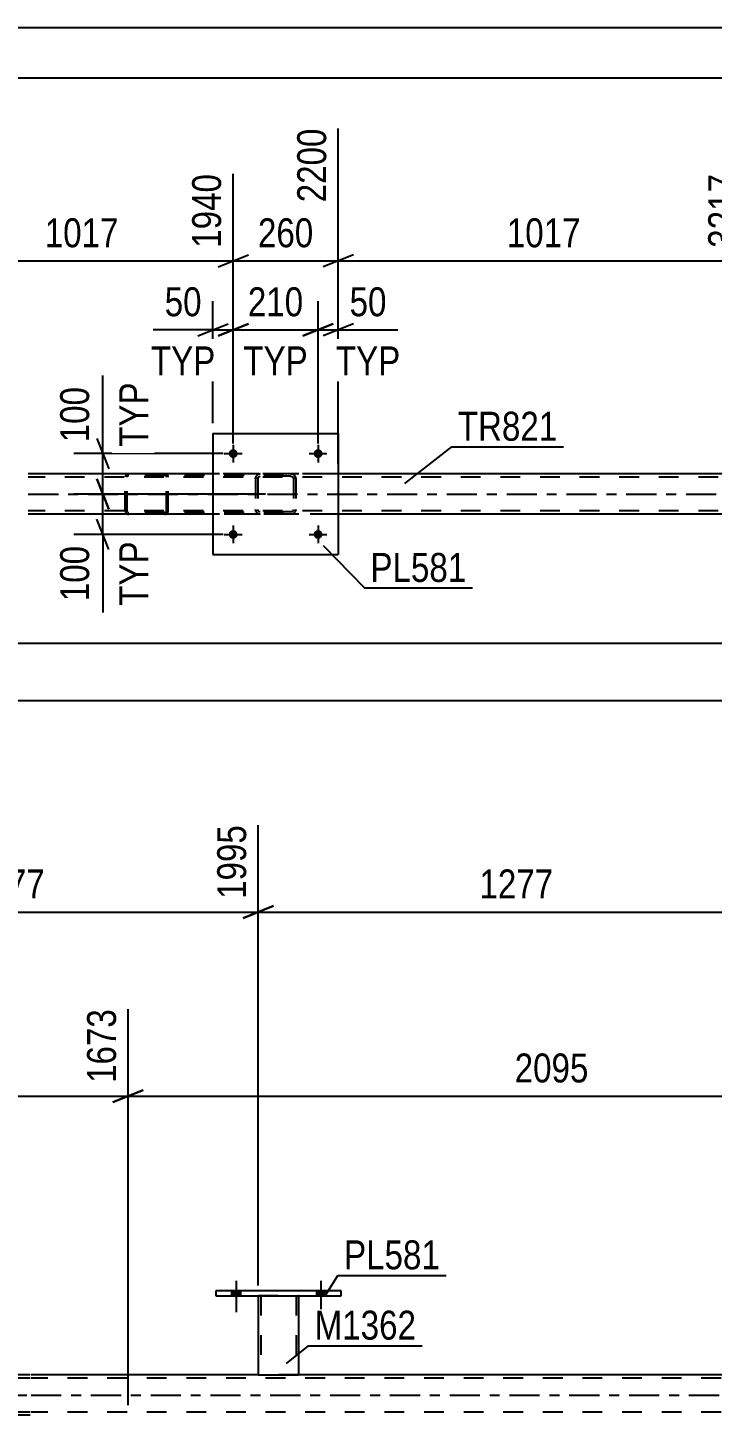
# Model space of a CAD drawing. Header units: millimetres. Extents: x 0 to 841, y 0 to 594.
# Drawn here: x 106.6 to 174.4, y 456.6 to 594 of the extents above; entities that cross this region are included whole.
import ezdxf

# ---------------------------------------------------------------- set-up
doc = ezdxf.new("R2010")
doc.units = ezdxf.units.MM
doc.linetypes.add('DXK_LINE_DOT2', pattern=[3.9198, 1.9599, -1.9599])
doc.linetypes.add('DXK_LINE_DOT3', pattern=[5.9187, 2.979, -0.9799, 0.9799, -0.9799])
doc.styles.add('Arial Narrow', font='ARIALN.TTF', dxfattribs={"height": 0.2})

# ---------------------------------------------------------------- blocks, each defined once
blk = doc.blocks.new('Unknown-814748373-1133')
at = {"color": 5, "linetype": 'Continuous'}
for p, q in [((841, 594), (0, 594)), ((836, 589), (5, 589))]:
    blk.add_line(p, q, dxfattribs=at)
blk = doc.blocks.new('Bolt-814748373-4829 - 4824')
at = {"linetype": 'Continuous'}
for points in [[(127.39, 543.84, -1), (126.51, 543.84, -1)], [(135.79, 543.84, -1), (134.91, 543.84, -1)]]:
    blk.add_hatch(color=1, dxfattribs=at).paths.add_polyline_path(points)
at = {"color": 1, "linetype": 'Continuous'}
for p, q in [((126.95, 544.72), (126.95, 542.96)), ((135.35, 544.72), (135.35, 542.96)), ((126.07, 543.84), (127.83, 543.84)), ((134.47, 543.84), (136.23, 543.84))]:
    blk.add_line(p, q, dxfattribs=at)
blk = doc.blocks.new('Bolt-814748373-4828 - 4824')
at = {"linetype": 'Continuous'}
for points in [[(127.39, 551.84, -1), (126.51, 551.84, -1)], [(135.79, 551.84, -1), (134.91, 551.84, -1)]]:
    blk.add_hatch(color=1, dxfattribs=at).paths.add_polyline_path(points)
at = {"color": 1, "linetype": 'Continuous'}
for p, q in [((126.95, 552.72), (126.95, 550.96)), ((135.35, 552.72), (135.35, 550.96)), ((126.07, 551.84), (127.83, 551.84)), ((134.47, 551.84), (136.23, 551.84))]:
    blk.add_line(p, q, dxfattribs=at)
blk = doc.blocks.new('Part-814748373-4865 - 4824')
at = {"color": 7, "linetype": 'DXK_LINE_DOT2'}
for p, q in [((129.15, 549.36), (129.18, 549.54)), ((129.18, 549.54), (129.15, 549.36)), ((129.39, 549.36), (129.41, 549.45)), ((129.41, 549.45), (129.46, 549.53)), ((129.44, 549.8), (129.63, 549.84)), ((129.63, 549.84), (129.44, 549.8)), ((129.46, 549.53), (129.54, 549.58)), ((129.54, 549.58), (129.63, 549.6)), ((132.67, 549.84), (129.63, 549.84)), ((132.67, 549.6), (129.63, 549.6)), ((132.67, 549.84), (132.85, 549.8)), ((132.85, 549.8), (132.67, 549.84)), ((132.67, 549.6), (132.76, 549.58)), ((132.76, 549.58), (132.84, 549.53)), ((132.84, 549.53), (132.89, 549.45)), ((132.89, 549.45), (132.91, 549.36)), ((133.11, 549.54), (133.15, 549.36)), ((133.15, 549.36), (133.11, 549.54)), ((129.15, 549.36), (129.15, 546.32)), ((129.39, 549.36), (129.39, 546.32)), ((132.91, 549.36), (132.91, 546.32)), ((133.15, 549.36), (133.15, 546.32)), ((129.18, 546.13), (129.15, 546.32)), ((129.15, 546.32), (129.18, 546.13)), ((129.41, 546.22), (129.39, 546.32)), ((129.46, 546.15), (129.41, 546.22)), ((129.63, 545.84), (129.44, 545.87)), ((129.44, 545.87), (129.63, 545.84)), ((129.54, 546.09), (129.46, 546.15)), ((129.63, 546.08), (129.54, 546.09)), ((132.67, 546.08), (129.63, 546.08)), ((132.67, 545.84), (129.63, 545.84)), ((132.76, 546.09), (132.67, 546.08)), ((132.85, 545.87), (132.67, 545.84)), ((132.67, 545.84), (132.85, 545.87)), ((132.84, 546.15), (132.76, 546.09)), ((132.89, 546.22), (132.84, 546.15)), ((132.91, 546.32), (132.89, 546.22)), ((133.15, 546.32), (133.11, 546.13)), ((133.11, 546.13), (133.15, 546.32))]:
    blk.add_line(p, q, dxfattribs=at)
at = {"color": 7, "linetype": 'DXK_LINE_DOT3'}
blk.add_line((131.15, 547.84), (131.15, 547.84), dxfattribs=at)
at = {"color": 7, "linetype": 'DXK_LINE_DOT2'}
for centre, start, end in [((129.63, 549.36), 112.5, 157.5), ((129.63, 549.36), 112.5, 157.5), ((132.67, 549.36), 22.5, 67.5), ((132.67, 549.36), 22.5, 67.5), ((129.63, 546.32), 202.5, 247.5), ((129.63, 546.32), 202.5, 247.5), ((132.67, 546.32), 292.5, 337.5), ((132.67, 546.32), 292.5, 337.5)]:
    blk.add_arc(centre, 0.48, start, end, dxfattribs=at)
blk = doc.blocks.new('Part-814748373-4864 - 4824')
at = {"color": 2, "linetype": 'Continuous'}
for p, q in [((124.95, 553.84), (124.95, 541.84)), ((124.95, 553.84), (137.35, 553.84)), ((137.35, 553.84), (137.35, 541.84)), ((124.95, 541.84), (137.35, 541.84))]:
    blk.add_line(p, q, dxfattribs=at)
blk = doc.blocks.new('Part-814748373-4965 - 4824')
at = {"color": 7, "linetype": 'DXK_LINE_DOT2'}
for p, q in [((116.29, 549.64), (116.27, 549.52)), ((116.27, 546.16), (116.27, 549.52)), ((116.44, 549.52), (116.45, 549.58)), ((116.44, 546.16), (116.44, 549.52)), ((116.45, 549.58), (116.49, 549.63)), ((116.61, 549.84), (116.48, 549.81)), ((116.49, 549.63), (116.54, 549.66)), ((116.54, 549.66), (116.61, 549.68)), ((131.94, 549.84), (116.61, 549.84)), ((131.94, 549.68), (116.61, 549.68)), ((120.31, 549.81), (120.18, 549.84)), ((120.18, 549.68), (120.25, 549.66)), ((120.25, 549.66), (120.27, 549.65)), ((120.27, 549.65), (120.3, 549.63)), ((120.3, 549.63), (120.34, 549.58)), ((120.34, 549.58), (120.35, 549.52)), ((120.35, 546.16), (120.35, 549.52)), ((120.52, 549.52), (120.5, 549.64)), ((120.52, 546.16), (120.52, 549.52)), ((116.27, 546.16), (116.29, 546.03)), ((116.45, 546.09), (116.44, 546.16)), ((116.49, 546.04), (116.45, 546.09)), ((116.48, 545.86), (116.61, 545.84)), ((116.49, 546.04), (116.52, 546.02)), ((116.52, 546.02), (116.54, 546.01)), ((116.54, 546.01), (116.61, 546)), ((131.94, 546), (116.61, 546)), ((131.94, 545.84), (116.61, 545.84)), ((120.25, 546.01), (120.18, 546)), ((120.18, 545.84), (120.31, 545.86)), ((120.3, 546.04), (120.25, 546.01)), ((120.34, 546.09), (120.3, 546.04)), ((120.35, 546.16), (120.34, 546.09)), ((120.5, 546.03), (120.52, 546.16))]:
    blk.add_line(p, q, dxfattribs=at)
for centre, start, end in [((116.59, 549.5), 110.7583, 155.68), ((120.2, 549.5), 24.32, 69.2417), ((116.59, 546.17), 204.32, 249.2417), ((120.2, 546.17), 290.7583, 335.68)]:
    blk.add_arc(centre, 0.331, start, end, dxfattribs=at)
blk = doc.blocks.new('Part-814748373-5024 - 4824')
at = {"color": 2, "linetype": 'Continuous'}
for p, q in [((124.95, 549.84), (106.67, 549.84)), ((176.03, 549.84), (137.35, 549.84)), ((124.95, 545.84), (106.67, 545.84)), ((176.03, 545.84), (137.35, 545.84))]:
    blk.add_line(p, q, dxfattribs=at)
at = {"color": 7, "linetype": 'DXK_LINE_DOT2'}
for p, q in [((770.77, 549.52), (106.67, 549.52)), ((770.77, 549.84), (124.95, 549.84)), ((137.35, 549.84), (124.95, 549.84)), ((770.77, 546.16), (106.67, 546.16)), ((767.61, 545.84), (106.67, 545.84)), ((137.35, 545.84), (124.95, 545.84))]:
    blk.add_line(p, q, dxfattribs=at)
at = {"color": 7, "linetype": 'DXK_LINE_DOT3'}
blk.add_line((106.67, 547.84), (770.77, 547.84), dxfattribs=at)
blk = doc.blocks.new('Part-814748373-3187 - 3007')
at = {"color": 7, "linetype": 'DXK_LINE_DOT2'}
for p, q in [((129.43, 468.49), (133.43, 468.49)), ((129.43, 468.48), (129.43, 468.49)), ((129.43, 468.49), (129.43, 468.48)), ((129.67, 468.49), (129.67, 460.64)), ((133.19, 468.49), (133.19, 460.64)), ((133.43, 468.49), (133.43, 468.48)), ((133.43, 468.48), (133.43, 468.49)), ((133.14, 460.64), (133.18, 460.64)), ((133.14, 460.64), (133.18, 460.64)), ((133.18, 460.64), (133.19, 460.64)), ((133.18, 460.64), (133.19, 460.64))]:
    blk.add_line(p, q, dxfattribs=at)
at = {"color": 2, "linetype": 'Continuous'}
for p, q in [((129.43, 468.48), (129.43, 460.64)), ((133.43, 468.48), (133.43, 460.64)), ((129.43, 460.64), (133.43, 460.64))]:
    blk.add_line(p, q, dxfattribs=at)
blk = doc.blocks.new('Part-814748373-3042 - 3007')
at = {"color": 2, "linetype": 'Continuous'}
for p, q in [((125.23, 468.96), (125.23, 468.48)), ((137.63, 468.96), (125.23, 468.96)), ((125.23, 468.48), (137.63, 468.48)), ((137.63, 468.48), (137.63, 468.96))]:
    blk.add_line(p, q, dxfattribs=at)
blk = doc.blocks.new('Bolt-814748373-3012 - 3007')
at = {"linetype": 'Continuous'}
for points in [[(126.79, 468.48), (127.67, 468.48), (127.67, 468.96), (126.79, 468.96)], [(135.19, 468.48), (136.07, 468.48), (136.07, 468.96), (135.19, 468.96)]]:
    blk.add_hatch(color=1, dxfattribs=at).paths.add_polyline_path(points)
at = {"color": 1, "linetype": 'Continuous'}
for p, q in [((127.23, 469.96), (127.23, 466.84)), ((135.63, 469.96), (135.63, 466.84)), ((126.79, 468.96), (126.79, 468.48)), ((127.67, 468.96), (127.67, 468.48)), ((135.19, 468.96), (135.19, 468.48)), ((136.07, 468.96), (136.07, 468.48))]:
    blk.add_line(p, q, dxfattribs=at)
blk = doc.blocks.new('Bolt-814748373-3013 - 3007')
at = {"linetype": 'Continuous'}
for points in [[(126.79, 468.48), (127.67, 468.48), (127.67, 468.96), (126.79, 468.96)], [(135.19, 468.48), (136.07, 468.48), (136.07, 468.96), (135.19, 468.96)]]:
    blk.add_hatch(color=1, dxfattribs=at).paths.add_polyline_path(points)
at = {"color": 1, "linetype": 'Continuous'}
for p, q in [((127.23, 469.96), (127.23, 466.84)), ((135.63, 469.96), (135.63, 466.84)), ((126.79, 468.96), (126.79, 468.48)), ((127.67, 468.96), (127.67, 468.48)), ((135.19, 468.96), (135.19, 468.48)), ((136.07, 468.96), (136.07, 468.48))]:
    blk.add_line(p, q, dxfattribs=at)
blk = doc.blocks.new('Part-814748373-3316 - 3007')
at = {"color": 7, "linetype": 'DXK_LINE_DOT2'}
for p, q in [((106.85, 460.32), (66.08, 460.32)), ((771.05, 460.32), (106.95, 460.32)), ((133.43, 460.64), (129.43, 460.64)), ((106.85, 456.96), (66.08, 456.96)), ((771.05, 456.96), (106.95, 456.96))]:
    blk.add_line(p, q, dxfattribs=at)
at = {"color": 2, "linetype": 'Continuous'}
for p, q in [((106.85, 460.64), (83.88, 460.64)), ((129.43, 460.64), (106.95, 460.64)), ((180.51, 460.64), (133.43, 460.64)), ((106.85, 456.64), (66.08, 456.64))]:
    blk.add_line(p, q, dxfattribs=at)
at = {"color": 7, "linetype": 'DXK_LINE_DOT3'}
for p, q in [((66.08, 458.64), (106.85, 458.64)), ((106.95, 458.64), (771.05, 458.64))]:
    blk.add_line(p, q, dxfattribs=at)
blk = doc.blocks.new('StraightDimension-814748373-5575 - 4824')
at = {"color": 7, "linetype": 'Continuous'}
for p, q in [((137.35, 550.84), (137.35, 584.04)), ((126.95, 552.84), (126.95, 579.54)), ((125.45, 570.32), (128.45, 571.52)), ((138.85, 571.52), (135.85, 570.32)), ((126.95, 570.92), (137.35, 570.92))]:
    blk.add_line(p, q, dxfattribs=at)
at = {"color": 0}
blk.add_wipeout([(135.49, 571.67), (135.49, 575.87), (128.8, 575.87), (128.8, 571.67)], dxfattribs=at)
at = {"color": 3, "style": 'Arial Narrow'}
blk.add_text('260', height=2.863, dxfattribs=at).set_placement((129.4, 572.27))
at = {"color": 0, "linetype": 'Continuous'}
blk.add_wipeout([(136.75, 584.64), (132.55, 584.64), (132.55, 576.12), (136.75, 576.12)], dxfattribs=at)
at = {"color": 3, "linetype": 'Continuous', "style": 'Arial Narrow'}
blk.add_text('2200', height=2.863, rotation=90.0002, dxfattribs=at).set_placement((136.15, 576.72))
blk = doc.blocks.new('StraightDimension-814748373-5067 - 4824')
at = {"color": 7, "linetype": 'Continuous'}
blk.add_line((64.11, 527.4), (771.41, 527.4), dxfattribs=at)
blk = doc.blocks.new('StraightDimension-814748373-5557 - 4824')
at = {"color": 7, "linetype": 'Continuous'}
for p, q in [((137.35, 550.84), (137.35, 584.04)), ((178.03, 552.84), (178.03, 579.54)), ((138.85, 571.52), (135.85, 570.32)), ((176.53, 570.32), (179.53, 571.52)), ((137.35, 570.92), (178.03, 570.92))]:
    blk.add_line(p, q, dxfattribs=at)
at = {"color": 0}
blk.add_wipeout([(161.94, 571.67), (161.94, 575.87), (153.43, 575.87), (153.43, 571.67)], dxfattribs=at)
at = {"color": 3, "style": 'Arial Narrow'}
blk.add_text('1017', height=2.863, dxfattribs=at).set_placement((154.03, 572.27))
at = {"color": 0, "linetype": 'Continuous'}
blk.add_wipeout([(177.43, 580.14), (173.23, 580.14), (173.23, 571.62), (177.43, 571.62)], dxfattribs=at)
at = {"color": 3, "linetype": 'Continuous', "style": 'Arial Narrow'}
blk.add_text('3217', height=2.863, rotation=90.0002, dxfattribs=at).set_placement((176.83, 572.22))
blk = doc.blocks.new('StraightDimension-814748373-5593 - 4824')
at = {"color": 7, "linetype": 'Continuous'}
for p, q in [((96.97, 550.84), (96.97, 582.21)), ((126.95, 552.84), (126.95, 579.54)), ((98.47, 571.52), (95.47, 570.32)), ((125.45, 570.32), (128.45, 571.52)), ((96.97, 570.92), (126.95, 570.92))]:
    blk.add_line(p, q, dxfattribs=at)
at = {"color": 0}
blk.add_wipeout([(116.21, 571.67), (116.21, 575.87), (107.7, 575.87), (107.7, 571.67)], dxfattribs=at)
at = {"color": 3, "style": 'Arial Narrow'}
blk.add_text('1017', height=2.863, dxfattribs=at).set_placement((108.3, 572.27))
at = {"color": 0, "linetype": 'Continuous'}
blk.add_wipeout([(126.35, 580.14), (122.15, 580.14), (122.15, 571.62), (126.35, 571.62)], dxfattribs=at)
at = {"color": 3, "linetype": 'Continuous', "style": 'Arial Narrow'}
blk.add_text('1940', height=2.863, rotation=90.0002, dxfattribs=at).set_placement((125.75, 572.22))
blk = doc.blocks.new('StraightDimension-814748373-5631 - 4824')
at = {"color": 7, "linetype": 'Continuous'}
for p, q in [((135.35, 552.84), (135.35, 566.94)), ((137.35, 554.84), (137.35, 566.94)), ((133.85, 563.49), (136.85, 564.69)), ((138.85, 564.69), (135.85, 563.49)), ((135.35, 564.09), (137.35, 564.09)), ((137.35, 564.09), (143.25, 564.09)), ((137.35, 564.09), (143.25, 564.09))]:
    blk.add_line(p, q, dxfattribs=at)
at = {"color": 0}
blk.add_wipeout([(142.73, 564.84), (142.73, 569.04), (137.87, 569.04), (137.87, 564.84)], dxfattribs=at)
at = {"color": 0, "linetype": 'Continuous'}
blk.add_wipeout([(144.1, 558.99), (144.1, 563.19), (136.51, 563.19), (136.51, 558.99)], dxfattribs=at)
at = {"color": 3, "style": 'Arial Narrow'}
blk.add_text('50', height=2.863, dxfattribs=at).set_placement((138.47, 565.44))
at = {"color": 3, "linetype": 'Continuous', "style": 'Arial Narrow'}
blk.add_text('TYP', height=2.863, dxfattribs=at).set_placement((137.11, 559.59))
blk = doc.blocks.new('StraightDimension-814748373-5644 - 4824')
at = {"color": 7, "linetype": 'Continuous'}
for p, q in [((126.95, 552.84), (126.95, 566.94)), ((135.35, 552.84), (135.35, 566.94)), ((125.45, 563.49), (128.45, 564.69)), ((136.85, 564.69), (133.85, 563.49)), ((126.95, 564.09), (135.35, 564.09))]:
    blk.add_line(p, q, dxfattribs=at)
at = {"color": 0}
blk.add_wipeout([(134.49, 564.84), (134.49, 569.04), (127.8, 569.04), (127.8, 564.84)], dxfattribs=at)
at = {"color": 0, "linetype": 'Continuous'}
blk.add_wipeout([(134.94, 558.99), (134.94, 563.19), (127.35, 563.19), (127.35, 558.99)], dxfattribs=at)
at = {"color": 3, "style": 'Arial Narrow'}
blk.add_text('210', height=2.863, dxfattribs=at).set_placement((128.4, 565.44))
at = {"color": 3, "linetype": 'Continuous', "style": 'Arial Narrow'}
blk.add_text('TYP', height=2.863, dxfattribs=at).set_placement((127.95, 559.59))
blk = doc.blocks.new('StraightDimension-814748373-5660 - 4824')
at = {"color": 7, "linetype": 'Continuous'}
for p, q in [((124.95, 554.84), (124.95, 566.94)), ((126.95, 552.84), (126.95, 566.94)), ((123.45, 563.49), (126.45, 564.69)), ((128.45, 564.69), (125.45, 563.49)), ((124.95, 564.09), (119.04, 564.09)), ((124.95, 564.09), (119.04, 564.09)), ((124.95, 564.09), (126.95, 564.09))]:
    blk.add_line(p, q, dxfattribs=at)
at = {"color": 0}
blk.add_wipeout([(124.42, 564.84), (124.42, 569.04), (119.57, 569.04), (119.57, 564.84)], dxfattribs=at)
at = {"color": 0, "linetype": 'Continuous'}
blk.add_wipeout([(125.79, 558.99), (125.79, 563.19), (118.2, 563.19), (118.2, 558.99)], dxfattribs=at)
at = {"color": 3, "style": 'Arial Narrow'}
blk.add_text('50', height=2.863, dxfattribs=at).set_placement((120.17, 565.44))
at = {"color": 3, "linetype": 'Continuous', "style": 'Arial Narrow'}
blk.add_text('TYP', height=2.863, dxfattribs=at).set_placement((118.8, 559.59))
blk = doc.blocks.new('StraightDimension-814748373-5674 - 4824')
at = {"color": 7, "linetype": 'Continuous'}
for p, q in [((114.04, 551.84), (114.04, 559.57)), ((114.04, 551.84), (114.04, 559.57)), ((113.44, 553.34), (114.64, 550.34)), ((125.95, 551.84), (111.19, 551.84)), ((114.04, 547.84), (114.04, 551.84)), ((114.64, 546.34), (113.44, 549.34)), ((130.15, 547.84), (111.19, 547.84))]:
    blk.add_line(p, q, dxfattribs=at)
at = {"color": 0, "linetype": 'Continuous'}
blk.add_wipeout([(119.14, 559.5), (114.94, 559.5), (114.94, 551.91), (119.14, 551.91)], dxfattribs=at)
at = {"color": 0}
blk.add_wipeout([(113.29, 559.05), (109.09, 559.05), (109.09, 552.36), (113.29, 552.36)], dxfattribs=at)
at = {"color": 3, "style": 'Arial Narrow'}
blk.add_text('100', height=2.863, rotation=90.0002, dxfattribs=at).set_placement((112.69, 552.96))
at = {"color": 3, "linetype": 'Continuous', "style": 'Arial Narrow'}
blk.add_text('TYP', height=2.863, rotation=90.0002, dxfattribs=at).set_placement((118.54, 552.51))
blk = doc.blocks.new('StraightDimension-814748373-5689 - 4824')
at = {"color": 7, "linetype": 'Continuous'}
for p, q in [((113.44, 549.34), (114.64, 546.34)), ((130.15, 547.84), (111.19, 547.84)), ((114.04, 543.84), (114.04, 547.84)), ((114.64, 542.34), (113.44, 545.34)), ((125.95, 543.84), (111.19, 543.84)), ((114.04, 543.84), (114.04, 536.1)), ((114.04, 543.84), (114.04, 536.1))]:
    blk.add_line(p, q, dxfattribs=at)
at = {"color": 0}
blk.add_wipeout([(113.29, 543.31), (109.09, 543.31), (109.09, 536.63), (113.29, 536.63)], dxfattribs=at)
at = {"color": 0, "linetype": 'Continuous'}
blk.add_wipeout([(119.14, 543.76), (114.94, 543.76), (114.94, 536.17), (119.14, 536.17)], dxfattribs=at)
at = {"color": 3, "style": 'Arial Narrow'}
blk.add_text('100', height=2.863, rotation=90.0002, dxfattribs=at).set_placement((112.69, 537.23))
at = {"color": 3, "linetype": 'Continuous', "style": 'Arial Narrow'}
blk.add_text('TYP', height=2.863, rotation=90.0002, dxfattribs=at).set_placement((118.54, 536.77))
blk = doc.blocks.new('StraightDimension-814748373-8687 - 4824')
at = {"color": 7, "linetype": 'Continuous'}
blk.add_line((64.75, 533.08), (770.77, 533.08), dxfattribs=at)
blk = doc.blocks.new('StraightDimension-814748373-4350 - 3007')
at = {"color": 7, "linetype": 'Continuous'}
for p, q in [((129.43, 469.49), (129.43, 515.07)), ((79.88, 469.49), (79.88, 513.24)), ((81.38, 507.06), (78.38, 505.86)), ((127.93, 505.86), (130.93, 507.06)), ((79.88, 506.46), (129.43, 506.46))]:
    blk.add_line(p, q, dxfattribs=at)
at = {"color": 0}
blk.add_wipeout([(108.91, 507.21), (108.91, 511.41), (100.4, 511.41), (100.4, 507.21)], dxfattribs=at)
at = {"color": 3, "style": 'Arial Narrow'}
blk.add_text('1277', height=2.863, dxfattribs=at).set_placement((101, 507.81))
at = {"color": 0, "linetype": 'Continuous'}
blk.add_wipeout([(128.83, 515.67), (124.63, 515.67), (124.63, 507.15), (128.83, 507.15)], dxfattribs=at)
at = {"color": 3, "linetype": 'Continuous', "style": 'Arial Narrow'}
blk.add_text('1995', height=2.863, rotation=90.0002, dxfattribs=at).set_placement((128.23, 507.76))
blk = doc.blocks.new('StraightDimension-814748373-4310 - 3007')
at = {"color": 7, "linetype": 'Continuous'}
for p, q in [((116.55, 457.64), (116.55, 496.85)), ((55.86, 466.14), (55.86, 491.36)), ((57.36, 488.84), (54.36, 487.64)), ((55.86, 488.24), (116.55, 488.24)), ((115.05, 487.64), (118.05, 488.84))]:
    blk.add_line(p, q, dxfattribs=at)
at = {"color": 0}
blk.add_wipeout([(90.46, 488.99), (90.46, 493.19), (81.95, 493.19), (81.95, 488.99)], dxfattribs=at)
at = {"color": 3, "style": 'Arial Narrow'}
blk.add_text('1673', height=2.863, dxfattribs=at).set_placement((82.55, 489.59))
at = {"color": 0, "linetype": 'Continuous'}
for points in [[(115.95, 497.45), (111.75, 497.45), (111.75, 488.94), (115.95, 488.94)], [(55.26, 491.96), (51.06, 491.96), (51.06, 488.94), (55.26, 488.94)]]:
    blk.add_wipeout(points, dxfattribs=at)
at = {"color": 3, "linetype": 'Continuous', "style": 'Arial Narrow'}
for s, height, p in [('1673', 2.863, (115.35, 489.54)), ('0', 2.86, (54.66, 489.54))]:
    blk.add_text(s, height=height, rotation=90.0002, dxfattribs=at).set_placement(p)
blk = doc.blocks.new('StraightDimension-814748373-4360 - 3007')
at = {"color": 7, "linetype": 'Continuous'}
for p, q in [((129.43, 469.49), (129.43, 515.07)), ((180.51, 469.49), (180.51, 515.07)), ((130.93, 507.06), (127.93, 505.86)), ((179.01, 505.86), (182.01, 507.06)), ((129.43, 506.46), (180.51, 506.46))]:
    blk.add_line(p, q, dxfattribs=at)
at = {"color": 0}
blk.add_wipeout([(159.23, 507.21), (159.23, 511.41), (150.72, 511.41), (150.72, 507.21)], dxfattribs=at)
at = {"color": 3, "style": 'Arial Narrow'}
blk.add_text('1277', height=2.863, dxfattribs=at).set_placement((151.32, 507.81))
at = {"color": 0, "linetype": 'Continuous'}
blk.add_wipeout([(179.91, 515.67), (175.71, 515.67), (175.71, 507.15), (179.91, 507.15)], dxfattribs=at)
at = {"color": 3, "linetype": 'Continuous', "style": 'Arial Narrow'}
blk.add_text('3272', height=2.863, rotation=90.0002, dxfattribs=at).set_placement((179.31, 507.76))
blk = doc.blocks.new('StraightDimension-814748373-4293 - 3007')
at = {"color": 7, "linetype": 'Continuous'}
for p, q in [((116.55, 457.64), (116.55, 496.85)), ((200.37, 457.64), (200.37, 496.85)), ((118.05, 488.84), (115.05, 487.64)), ((116.55, 488.24), (200.37, 488.24)), ((198.87, 487.64), (201.87, 488.84))]:
    blk.add_line(p, q, dxfattribs=at)
at = {"color": 0}
blk.add_wipeout([(162.72, 488.99), (162.72, 493.19), (154.21, 493.19), (154.21, 488.99)], dxfattribs=at)
at = {"color": 3, "style": 'Arial Narrow'}
blk.add_text('2095', height=2.863, dxfattribs=at).set_placement((154.81, 489.59))
at = {"color": 0, "linetype": 'Continuous'}
blk.add_wipeout([(199.77, 497.45), (195.57, 497.45), (195.57, 488.94), (199.77, 488.94)], dxfattribs=at)
at = {"color": 3, "linetype": 'Continuous', "style": 'Arial Narrow'}
blk.add_text('3769', height=2.863, rotation=90.0002, dxfattribs=at).set_placement((199.17, 489.54))
blk = doc.blocks.new('Mark-814748373-4860 - 4824')
at = {"color": 0}
blk.add_wipeout([(150.03, 539.14), (150.03, 542.14), (140.53, 542.14), (140.53, 539.14)], dxfattribs=at)
blk.add_wipeout([(150.03, 539.14), (150.03, 542.14), (140.53, 542.14), (140.53, 539.14)], dxfattribs=at)
at = {"color": 30, "linetype": 'Continuous'}
for p, q in [((135.86, 542.73), (139.93, 538.54)), ((139.93, 538.54), (150.63, 538.54))]:
    blk.add_line(p, q, dxfattribs=at)
at = {"color": 3, "style": 'Arial Narrow'}
blk.add_text('PL581', height=2.863, dxfattribs=at).set_placement((140.53, 539.14))
blk = doc.blocks.new('Mark-814748373-5020 - 4824')
at = {"color": 0}
blk.add_wipeout([(159.05, 553.12), (159.05, 556.12), (149.18, 556.12), (149.18, 553.12)], dxfattribs=at)
blk.add_wipeout([(159.05, 553.12), (159.05, 556.12), (149.18, 556.12), (149.18, 553.12)], dxfattribs=at)
at = {"color": 30, "linetype": 'Continuous'}
for p, q in [((143.94, 548.89), (148.58, 552.52)), ((148.58, 552.52), (159.65, 552.52))]:
    blk.add_line(p, q, dxfattribs=at)
at = {"color": 3, "style": 'Arial Narrow'}
blk.add_text('TR821', height=2.863, dxfattribs=at).set_placement((149.18, 553.12))
blk = doc.blocks.new('Mark-814748373-3183 - 3007')
at = {"color": 0}
blk.add_wipeout([(145.06, 464.13), (145.06, 467.13), (135.01, 467.13), (135.01, 464.13)], dxfattribs=at)
blk.add_wipeout([(145.06, 464.13), (145.06, 467.13), (135.01, 467.13), (135.01, 464.13)], dxfattribs=at)
at = {"color": 30, "linetype": 'Continuous'}
for p, q in [((132.21, 461.75), (134.41, 463.53)), ((134.41, 463.53), (145.66, 463.53))]:
    blk.add_line(p, q, dxfattribs=at)
at = {"color": 3, "style": 'Arial Narrow'}
blk.add_text('M1362', height=2.863, dxfattribs=at).set_placement((135.01, 464.13))
blk = doc.blocks.new('Mark-814748373-3038 - 3007')
at = {"color": 0}
blk.add_wipeout([(147.42, 471.09), (147.42, 474.09), (137.92, 474.09), (137.92, 471.09)], dxfattribs=at)
blk.add_wipeout([(147.42, 471.09), (147.42, 474.09), (137.92, 474.09), (137.92, 471.09)], dxfattribs=at)
at = {"color": 30, "linetype": 'Continuous'}
for p, q in [((136.05, 468.48), (137.32, 470.49)), ((137.32, 470.49), (148.02, 470.49))]:
    blk.add_line(p, q, dxfattribs=at)
at = {"color": 3, "style": 'Arial Narrow'}
blk.add_text('PL581', height=2.863, dxfattribs=at).set_placement((137.92, 471.09))

msp = doc.modelspace()

# ---------------------------------------------------------------- block references
for name in ['Unknown-814748373-1133', 'Part-814748373-4864 - 4824', 'Bolt-814748373-4828 - 4824', 'Part-814748373-5024 - 4824', 'Part-814748373-4965 - 4824', 'Part-814748373-4865 - 4824', 'Bolt-814748373-4829 - 4824', 'Bolt-814748373-3012 - 3007', 'Bolt-814748373-3013 - 3007', 'Part-814748373-3042 - 3007', 'Part-814748373-3187 - 3007', 'Part-814748373-3316 - 3007']:
    msp.add_blockref(name, (0, 0))

# ---------------------------------------------------------------- next in the draw order: block references
for name in ['StraightDimension-814748373-5575 - 4824', 'StraightDimension-814748373-5067 - 4824', 'StraightDimension-814748373-4350 - 3007']:
    msp.add_blockref(name, (0, 0))

# ---------------------------------------------------------------- next in the draw order: block references
for name in ['StraightDimension-814748373-5557 - 4824', 'StraightDimension-814748373-5593 - 4824', 'StraightDimension-814748373-4360 - 3007', 'StraightDimension-814748373-4310 - 3007']:
    msp.add_blockref(name, (0, 0))

# ---------------------------------------------------------------- next in the draw order: block references
for name in ['StraightDimension-814748373-5631 - 4824', 'StraightDimension-814748373-4293 - 3007']:
    msp.add_blockref(name, (0, 0))

# ---------------------------------------------------------------- next in the draw order: block references
for name in ['StraightDimension-814748373-5644 - 4824', 'Mark-814748373-5020 - 4824', 'Mark-814748373-3038 - 3007', 'Mark-814748373-3183 - 3007']:
    msp.add_blockref(name, (0, 0))

# ---------------------------------------------------------------- next in the draw order: block references
msp.add_blockref('StraightDimension-814748373-5660 - 4824', (0, 0))

# ---------------------------------------------------------------- next in the draw order: block references
msp.add_blockref('StraightDimension-814748373-5674 - 4824', (0, 0))

# ---------------------------------------------------------------- next in the draw order: block references
msp.add_blockref('StraightDimension-814748373-5689 - 4824', (0, 0))

# ---------------------------------------------------------------- next in the draw order: block references
msp.add_blockref('StraightDimension-814748373-8687 - 4824', (0, 0))

# ---------------------------------------------------------------- next in the draw order: block references
msp.add_blockref('Mark-814748373-4860 - 4824', (0, 0))

doc.saveas('drawing.dxf')
